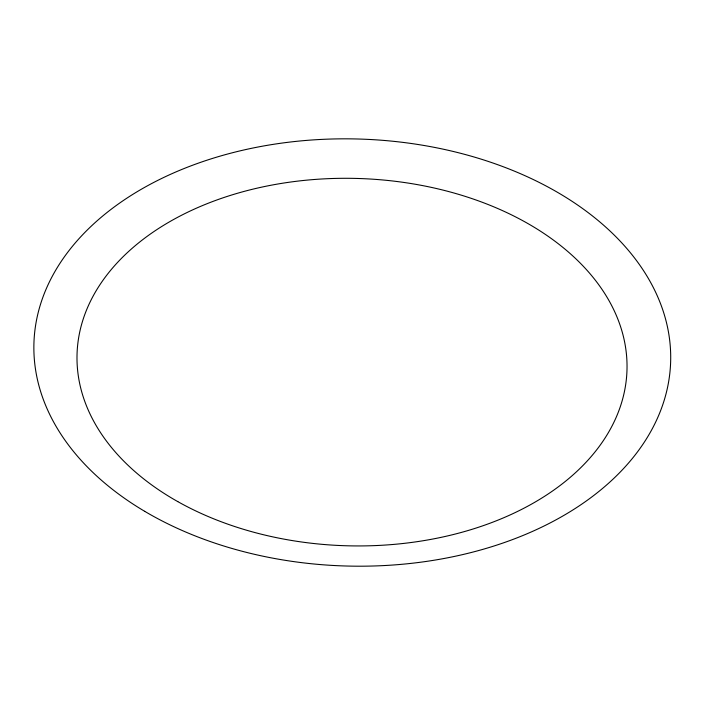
<?xml version="1.0" encoding="UTF-8"?>
<svg xmlns="http://www.w3.org/2000/svg" width="705" height="705" viewBox="0 0 705 705"><rect width="100%" height="100%" fill="white"/><g stroke="black" fill="none" stroke-linecap="round" stroke-linejoin="round"><path stroke-width="1.06" d="M144.71 511.328A318.501 213.589 1.6 0 0 665.194 396.915A318.501 213.589 1.6 0 0 246.944 149.293A318.501 213.589 1.6 0 0 144.71 511.328M177.792 501.616A275.082 183.732 1.6 0 0 623.414 396.043A275.082 183.732 1.6 0 0 254.84 188.693A275.082 183.732 1.6 0 0 177.792 501.616"/></g></svg>
